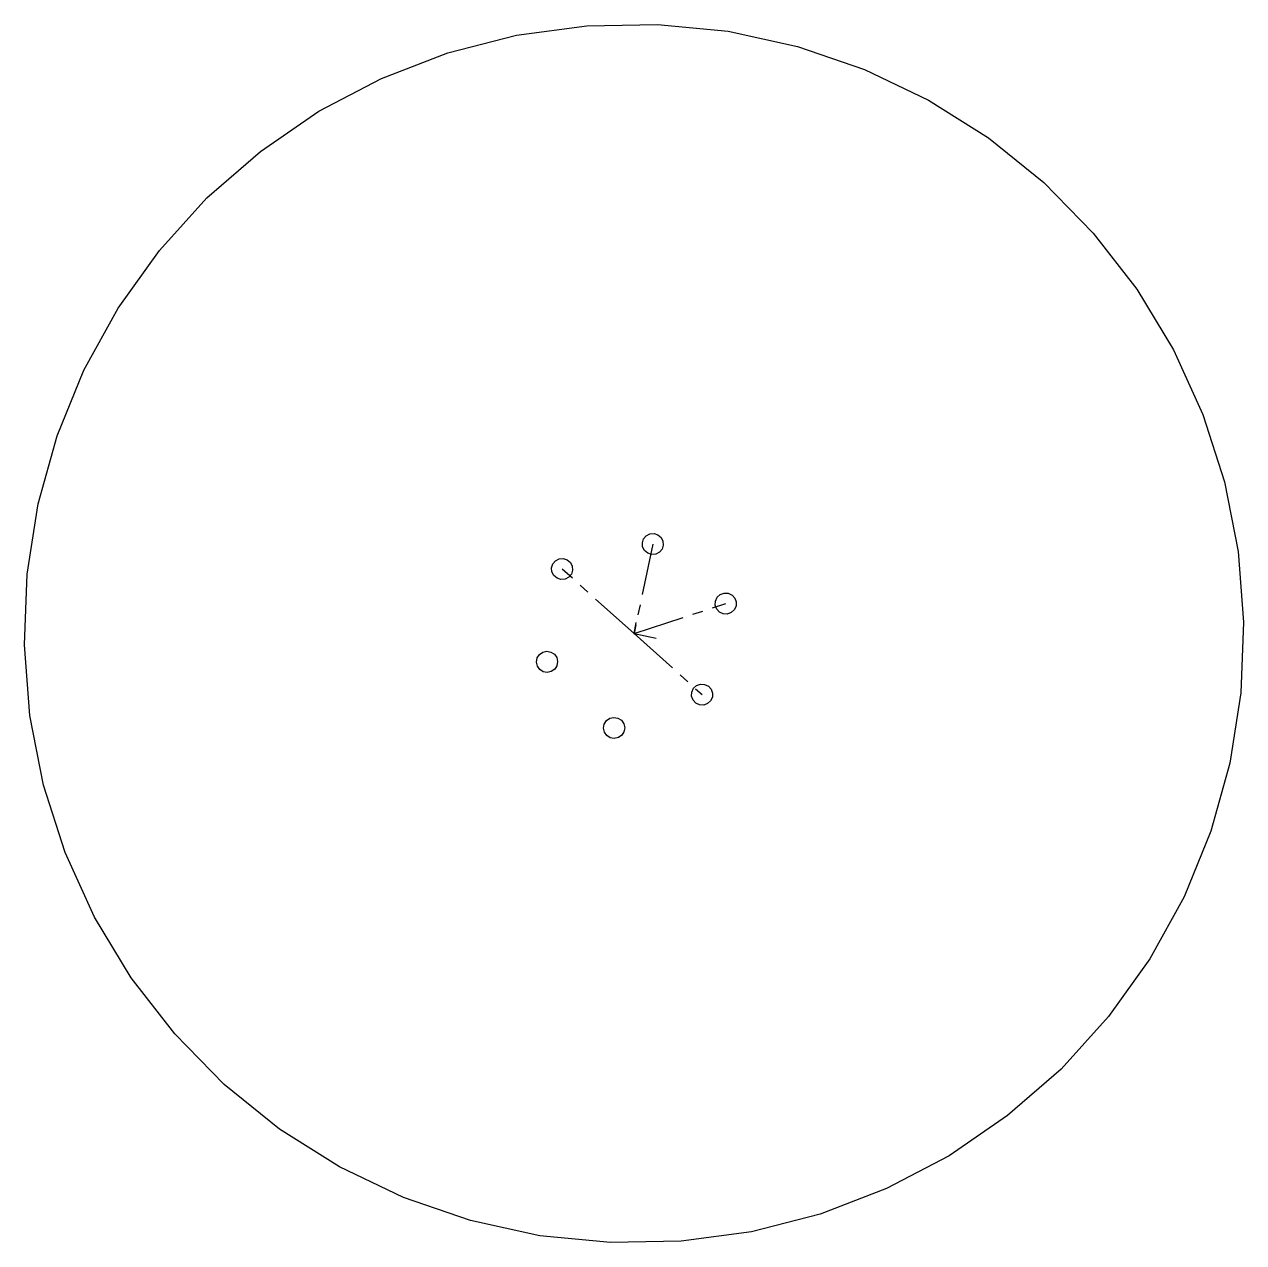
# Model space of a CAD drawing. Header units: millimetres. Extents: x -150 to 150, y -150 to 150.
import ezdxf

# ---------------------------------------------------------------- set-up
doc = ezdxf.new("R2010")
doc.units = ezdxf.units.MM
doc.header["$PDSIZE"] = -1
doc.linetypes.add('CENTERX2', pattern=[20.32, 12.7, -2.54, 2.54, -2.54])

msp = doc.modelspace()

# ---------------------------------------------------------------- linework, layer by layer
at = {"color": 7, "linetype": 'CENTERX2'}
for p, q in [((4.63, 22), (0, 0)), ((0, 0), (-17.68, 15.86)), ((0, 0), (22.56, 7.36)), ((0, 0), (16.75, -15.03))]:
    msp.add_line(p, q, dxfattribs=at)
at = {"color": 7, "linetype": 'Continuous'}
for q in [(0.57, 2.73), (5.46, -1.15)]:
    msp.add_line((0, 0), q, dxfattribs=at)
at = {"color": 7, "linetype": 'Continuous', "flags": 128}
for points in [[(72.42, 131.19), (87.18, 121.89), (100.75, 110.93), (112.96, 98.47), (123.65, 84.69), (132.66, 69.76), (139.88, 53.88), (145.2, 37.28), (148.56, 20.17), (149.92, 2.79), (149.24, -14.63), (146.55, -31.85), (141.88, -48.64), (135.29, -64.78), (126.86, -80.03), (116.73, -94.21), (105.01, -107.11), (91.87, -118.56), (77.49, -128.41), (62.07, -136.52), (45.8, -142.79), (28.92, -147.12), (11.64, -149.46), (-5.79, -149.79), (-23.15, -148.09), (-40.19, -144.38), (-56.69, -138.73), (-72.42, -131.19), (-87.18, -121.89), (-100.75, -110.93), (-112.96, -98.47), (-123.65, -84.69), (-132.66, -69.76), (-139.88, -53.88), (-145.2, -37.28), (-148.56, -20.17), (-149.92, -2.79), (-149.24, 14.63), (-146.55, 31.85), (-141.88, 48.64), (-135.29, 64.78), (-126.86, 80.03), (-116.73, 94.21), (-105.01, 107.11), (-91.87, 118.56), (-77.49, 128.41), (-62.07, 136.52), (-45.8, 142.79), (-28.92, 147.12), (-11.64, 149.46), (5.79, 149.79), (23.15, 148.09), (40.19, 144.38), (56.69, 138.73), (72.42, 131.19)], [(5.89, 24.27), (6.66, 23.62), (7.13, 22.72), (7.21, 21.71), (6.91, 20.74), (6.25, 19.97), (5.35, 19.5), (4.34, 19.42), (3.38, 19.73), (2.6, 20.38), (2.13, 21.28), (2.05, 22.29), (2.35, 23.26), (3.01, 24.03), (3.91, 24.5), (4.92, 24.58), (5.89, 24.27)], [(-16.42, 18.14), (-15.65, 17.48), (-15.18, 16.58), (-15.09, 15.57), (-15.4, 14.6), (-16.05, 13.83), (-16.95, 13.37), (-17.97, 13.28), (-18.93, 13.59), (-19.71, 14.24), (-20.17, 15.14), (-20.26, 16.15), (-19.95, 17.12), (-19.3, 17.89), (-18.4, 18.36), (-17.39, 18.44), (-16.42, 18.14)], [(23.91, 5.13), (22.95, 4.79), (21.94, 4.84), (21.02, 5.27), (20.34, 6.02), (19.99, 6.97), (20.04, 7.99), (20.47, 8.9), (21.22, 9.59), (22.17, 9.93), (23.19, 9.88), (24.11, 9.45), (24.79, 8.7), (25.13, 7.75), (25.09, 6.73), (24.66, 5.82), (23.91, 5.13)], [(-23.98, -7.02), (-23.8, -6.02), (-23.25, -5.17), (-22.42, -4.59), (-21.43, -4.37), (-20.43, -4.55), (-19.58, -5.1), (-19, -5.93), (-18.78, -6.92), (-18.96, -7.92), (-19.5, -8.78), (-20.34, -9.35), (-21.33, -9.57), (-22.32, -9.39), (-23.18, -8.84), (-23.76, -8.01), (-23.98, -7.02)], [(18.09, -17.25), (17.14, -17.6), (16.12, -17.55), (15.2, -17.12), (14.52, -16.37), (14.18, -15.41), (14.22, -14.4), (14.65, -13.48), (15.4, -12.8), (16.36, -12.46), (17.37, -12.51), (18.29, -12.94), (18.97, -13.69), (19.32, -14.64), (19.27, -15.65), (18.84, -16.57), (18.09, -17.25)], [(-7.49, -23.27), (-7.31, -22.27), (-6.76, -21.42), (-5.93, -20.84), (-4.94, -20.62), (-3.94, -20.8), (-3.09, -21.35), (-2.51, -22.18), (-2.29, -23.17), (-2.47, -24.17), (-3.01, -25.02), (-3.85, -25.6), (-4.84, -25.82), (-5.84, -25.64), (-6.69, -25.09), (-7.27, -24.26), (-7.49, -23.27)]]:
    msp.add_lwpolyline(points, dxfattribs=at)
at = {"color": 7, "linetype": 'Continuous'}
msp.add_point((0, 0), dxfattribs=at)
msp.add_point((0, 0), dxfattribs=at)
msp.add_point((0, 0), dxfattribs=at)
msp.add_point((0, 0), dxfattribs=at)

doc.saveas('drawing.dxf')
